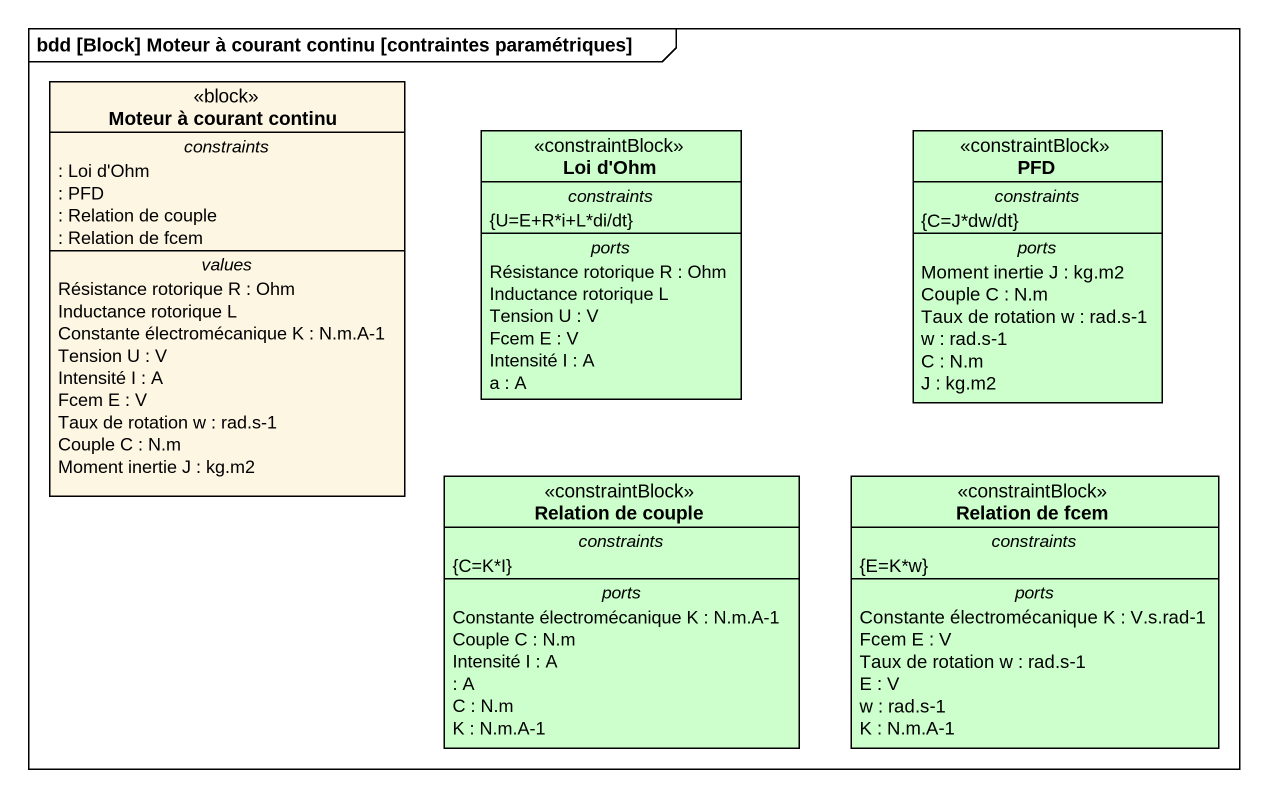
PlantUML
@startuml
mainframe bdd [Block] Moteur à courant continu [contraintes paramétriques]
hide circle
hide empty members
class "Moteur à courant continu" as Moteur_à_courant_continu <<block>> {
  -- constraints --
  : Loi d'Ohm
  : PFD
  : Relation de couple
  : Relation de fcem
  -- values --
  Résistance rotorique R : Ohm
  Inductance rotorique L
  Constante électromécanique K : N.m.A-1
  Tension U : V
  Intensité I : A
  Fcem E : V
  Taux de rotation w : rad.s-1
  Couple C : N.m
  Moment inertie J : kg.m2
}
class "Loi d'Ohm" as Loi_d_Ohm <<constraintBlock>> #CCFFCC {
  -- constraints --
  {U=E+R*i+L*di/dt}
  -- ports --
  Résistance rotorique R : Ohm
  Inductance rotorique L
  Tension U : V
  Fcem E : V
  Intensité I : A
  a : A
}
class PFD <<constraintBlock>> #CCFFCC {
  -- constraints --
  {C=J*dw/dt}
  -- ports --
  Moment inertie J : kg.m2
  Couple C : N.m
  Taux de rotation w : rad.s-1
  w : rad.s-1
  C : N.m
  J : kg.m2
}
class "Relation de couple" as Relation_de_couple <<constraintBlock>> #CCFFCC {
  -- constraints --
  {C=K*I}
  -- ports --
  Constante électromécanique K : N.m.A-1
  Couple C : N.m
  Intensité I : A
  : A
  C : N.m
  K : N.m.A-1
}
class "Relation de fcem" as Relation_de_fcem <<constraintBlock>> #CCFFCC {
  -- constraints --
  {E=K*w}
  -- ports --
  Constante électromécanique K : V.s.rad-1
  Fcem E : V
  Taux de rotation w : rad.s-1
  E : V
  w : rad.s-1
  K : N.m.A-1
}
@enduml
